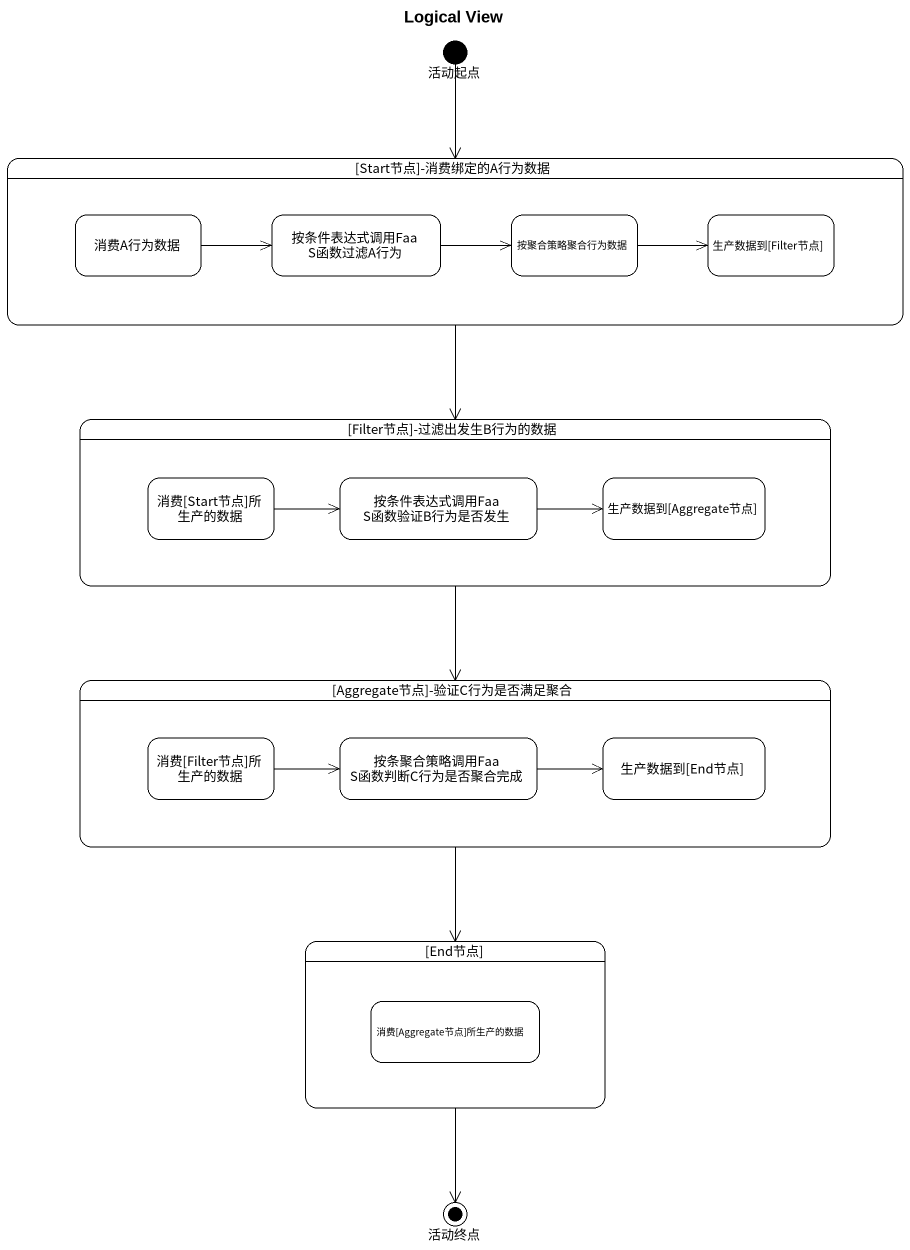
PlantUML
@startuml
title Logical View
hide empty description
state 活动起点 <<start>>
state "[Start节点]-消费绑定的A行为数据" as Start节点_消费绑定的A行为数据 {
  state 消费A行为数据
  state 按条件表达式调用FaaS函数过滤A行为
  state 按聚合策略聚合行为数据
  state "生产数据到[Filter节点]" as 生产数据到_Filter节点
}
state "[Filter节点]-过滤出发生B行为的数据" as Filter节点_过滤出发生B行为的数据 {
  state "消费[Start节点]所生产的数据" as 消费_Start节点_所生产的数据
  state 按条件表达式调用FaaS函数验证B行为是否发生
  state "生产数据到[Aggregate节点]" as 生产数据到_Aggregate节点
}
state "[Aggregate节点]-验证C行为是否满足聚合" as Aggregate节点_验证C行为是否满足聚合 {
  state "消费[Filter节点]所生产的数据" as 消费_Filter节点_所生产的数据
  state 按条聚合策略调用FaaS函数判断C行为是否聚合完成
  state "生产数据到[End节点]" as 生产数据到_End节点
}
state "[End节点]" as End节点 {
  state "消费[Aggregate节点]所生产的数据" as 消费_Aggregate节点_所生产的数据
}
state 活动终点 <<end>>
活动起点 --> Start节点_消费绑定的A行为数据
Start节点_消费绑定的A行为数据 --> Filter节点_过滤出发生B行为的数据
消费A行为数据 -right-> 按条件表达式调用FaaS函数过滤A行为
按条件表达式调用FaaS函数过滤A行为 -right-> 按聚合策略聚合行为数据
按聚合策略聚合行为数据 -right-> 生产数据到_Filter节点
Filter节点_过滤出发生B行为的数据 --> Aggregate节点_验证C行为是否满足聚合
消费_Start节点_所生产的数据 -right-> 按条件表达式调用FaaS函数验证B行为是否发生
按条件表达式调用FaaS函数验证B行为是否发生 -right-> 生产数据到_Aggregate节点
Aggregate节点_验证C行为是否满足聚合 --> End节点
消费_Filter节点_所生产的数据 -right-> 按条聚合策略调用FaaS函数判断C行为是否聚合完成
按条聚合策略调用FaaS函数判断C行为是否聚合完成 -right-> 生产数据到_End节点
End节点 --> 活动终点
@enduml
